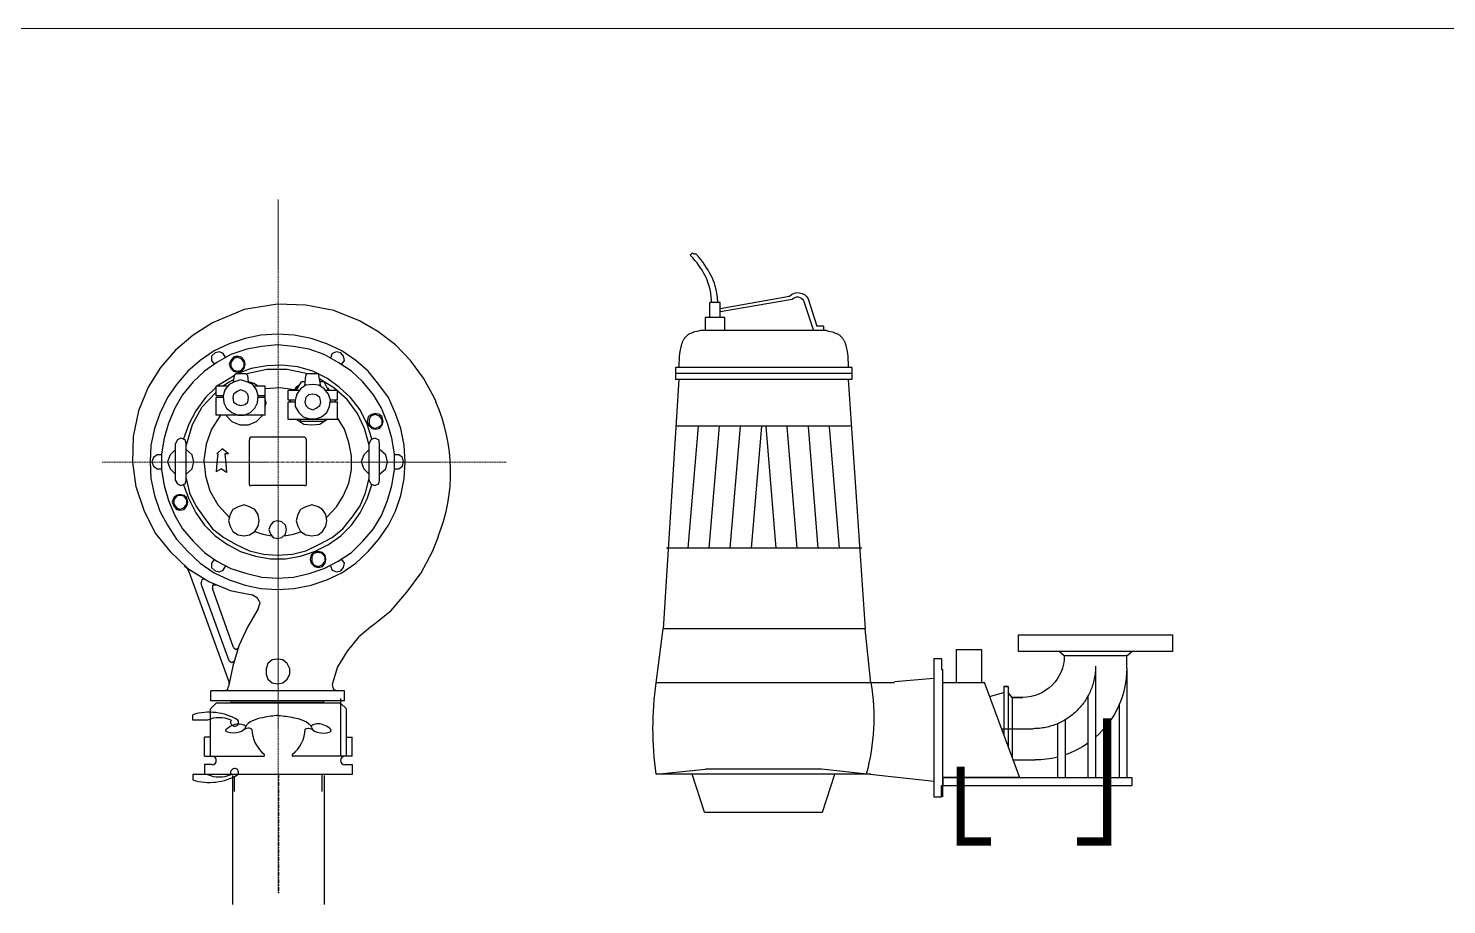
# Model space of a CAD drawing. Header units: millimetres. Extents: x -294625 to 2136527, y -251383 to 128331.
# Drawn here: x 1574952 to 1576656, y -235930 to -234878 of the extents above; entities that cross this region are included whole.
import ezdxf

# ---------------------------------------------------------------- set-up
doc = ezdxf.new("R2010")
doc.units = ezdxf.units.MM
doc.linetypes.add('ACAD_ISO04W100', pattern=[30, 24, -3, 0, -3])
doc.linetypes.add('CENTER', pattern=[3, 1.5, -0.5, 0.5, -0.5])
for name, color, linetype, lineweight in [('00-N-GHI CHU', 7, 'Continuous', 9), ('ICE-BP', 4, 'Continuous', 25), ('ICE-CENTER', 8, 'CENTER', 0)]:
    doc.layers.add(name, color=color, linetype=linetype, lineweight=lineweight)
doc.layers.add('H-N-FITTING-35', color=2, linetype='Continuous')
doc.layers.add('ICE-CEN', color=8, linetype='CENTER')

# ---------------------------------------------------------------- blocks, each defined once
blk = doc.blocks.new('BCTM')
at = {"color": 0}
for p, q in [((-4102.8, -24289.2, -726548.5), (-4090.4, -24289.2, -726548.5)), ((-4102.8, -24307.2, -726548.5), (-4102.8, -24289.2, -726548.5)), ((-4090.4, -24307.2, -726548.5), (-4090.4, -24289.2, -726548.5)), ((-4108.4, -24307.2, -726548.5), (-4084.7, -24307.2, -726548.5)), ((-4108.4, -24322.8, -726548.5), (-4108.4, -24307.2, -726548.5)), ((-4084.7, -24307.2, -726548.5), (-4084.7, -24322.8, -726548.5)), ((-4230.5, -24322.8, -726548.5), (-4079, -24322.8, -726548.5)), ((-4226.9, -24317.3, -726548.5), (-4218.9, -24317.3, -726548.5)), ((-4226.9, -24317.3, -726548.5), (-4226.9, -24322.8, -726548.5)), ((-4260.7, -24367, -726548.5), (-4048.9, -24367, -726548.5)), ((-4260.7, -24367, -726548.5), (-4260.7, -24381.3, -726548.5)), ((-4260.7, -24374.2, -726548.5), (-4048.9, -24374.2, -726548.5)), ((-4048.9, -24367, -726548.5), (-4048.9, -24381.3, -726548.5)), ((-4256.5, -24381.3, -726548.5), (-4277, -24680.7, -726548.5)), ((-4260.7, -24381.3, -726548.5), (-4048.9, -24381.3, -726548.5)), ((-4053, -24381.3, -726548.5), (-4034.4, -24680.7, -726548.5)), ((-4259.1, -24437.6, -726548.5), (-4050.7, -24437.6, -726548.5)), ((-4233.7, -24437.8, -726548.5), (-4245.6, -24584.1, -726548.5)), ((-4208.3, -24437.7, -726548.5), (-4220.2, -24584.1, -726548.5)), ((-4182.8, -24437.7, -726548.5), (-4194.8, -24584, -726548.5)), ((-4157.4, -24437.7, -726548.5), (-4169.4, -24584, -726548.5)), ((-4152.3, -24437.6, -726548.5), (-4140, -24584, -726548.5)), ((-4126.9, -24437.6, -726548.5), (-4114.5, -24584, -726548.5)), ((-4101.5, -24437.6, -726548.5), (-4089.1, -24584, -726548.5)), ((-4076.1, -24437.6, -726548.5), (-4063.7, -24584, -726548.5)), ((-4272.7, -24584, -726548.5), (-4038.3, -24584, -726548.5)), ((-4283.8, -24745.7, -726548.5), (-4277, -24680.7, -726548.5)), ((-4277, -24680.7, -726548.5), (-4034.4, -24680.7, -726548.5)), ((-4025.8, -24745.7, -726548.5), (-4034.4, -24680.7, -726548.5)), ((-4604.2, -24708.1, -726548.5), (-4503.1, -24708.1, -726548.5)), ((-4604.2, -24708.1, -726548.5), (-4503.1, -24708.1, -726548.5)), ((-4591.1, -24713.1, -726548.5), (-4597.3, -24708.1, -726548.5)), ((-4591.1, -24713.1, -726548.5), (-4516.1, -24713.1, -726548.5)), ((-4591.1, -24728.1, -726548.5), (-4591.1, -24713.1, -726548.5)), ((-4516.1, -24713.1, -726548.5), (-4509.9, -24708.1, -726548.5)), ((-4591.1, -24728.1, -726548.5), (-4591.1, -24859.2, -726548.5)), ((-4553.6, -24727.3, -726548.5), (-4553.6, -24859.2, -726548.5)), ((-4370.3, -24882.4, -726548.5), (-4370.3, -24729.7, -726548.5)), ((-4462.7, -24859.8, -726548.5), (-4420.1, -24745.3, -726548.5)), ((-4448.6, -24750.1, -726548.5), (-4448.6, -24780.5, -726548.5)), ((-4448.6, -24750.1, -726548.5), (-4448.6, -24821.9, -726548.5)), ((-4443.6, -24750.1, -726548.5), (-4448.6, -24750.1, -726548.5)), ((-4448.6, -24750.1, -726548.5), (-4443.6, -24750.1, -726548.5)), ((-4443.6, -24750.1, -726548.5), (-4443.6, -24780.5, -726548.5)), ((-4443.6, -24750.1, -726548.5), (-4443.6, -24808.4, -726548.5)), ((-4359.4, -24740.4, -726548.5), (-4312, -24744.5, -726548.5)), ((-4312.3, -24745.7, -726548.5), (-4025.8, -24745.7, -726548.5)), ((-4544.2, -24762, -726548.5), (-4544.2, -24859.2, -726548.5)), ((-4466.1, -24763.1, -726548.5), (-4453.6, -24763.1, -726548.5)), ((-4453.6, -24763.1, -726548.5), (-4466.1, -24763.1, -726548.5)), ((-4453.6, -24763.1, -726548.5), (-4448.6, -24757, -726548.5)), ((-4453.6, -24763.1, -726548.5), (-4453.6, -24835.3, -726548.5)), ((-4426.3, -24761.8, -726548.5), (-4443.6, -24757, -726548.5)), ((-4581.8, -24772.5, -726548.5), (-4581.8, -24859.2, -726548.5)), ((-4517.2, -24790, -726548.5), (-4517.2, -24859.2, -726548.5)), ((-4507.8, -24794.7, -726548.5), (-4507.8, -24859.2, -726548.5)), ((-4454.7, -24838.1, -726548.5), (-4481.1, -24838.1, -726548.5)), ((-4359.4, -24864.2, -726548.5), (-4224.3, -24849.2, -726548.5)), ((-4224.3, -24849.2, -726548.5), (-4085.3, -24849.2, -726548.5)), ((-4025.8, -24855.2, -726548.5), (-4085.3, -24849.2, -726548.5)), ((-4597.1, -24859.2, -726548.5), (-4597.1, -24868.9, -726548.5)), ((-4370.3, -24859.2, -726548.5), (-4597.1, -24859.2, -726548.5)), ((-4370.3, -24868.9, -726548.5), (-4597.1, -24868.9, -726548.5)), ((-4370.3, -24859.2, -726548.5), (-4370.3, -24868.9, -726548.5)), ((-4283.8, -24855.2, -726548.5), (-4025.8, -24855.2, -726548.5)), ((-4225.5, -24901, -726548.5), (-4240.5, -24855.2, -726548.5)), ((-4084, -24901, -726548.5), (-4069.1, -24855.2, -726548.5)), ((-4084, -24901, -726548.5), (-4225.5, -24901, -726548.5))]:
    blk.add_line(p, q, dxfattribs=at)
at = {"color": 0, "linetype": 'ACAD_ISO04W100', "ltscale": 5}
blk.add_line((-4440.7, -24800.6, -726548.5), (-4478.6, -24800.6, -726548.5), dxfattribs=at)
at = {"color": 0}
for points in [[(-4100, -24289.2), (-4099.4, -24283.2), (-4098.8, -24278), (-4097.9, -24273.4), (-4096.9, -24269.3), (-4095.8, -24265.7), (-4094.5, -24262.3), (-4093.1, -24259.2), (-4091.6, -24256.2), (-4090.1, -24253.3), (-4088.4, -24250.3), (-4086.5, -24247.3), (-4084.5, -24244.3), (-4082.2, -24241.1), (-4079.8, -24237.9), (-4077, -24234.5), (-4074, -24230.8)], [(-4092.6, -24289.2), (-4092.1, -24283.2), (-4091.4, -24278), (-4090.6, -24273.4), (-4089.6, -24269.3), (-4088.4, -24265.7), (-4087.2, -24262.3), (-4085.8, -24259.2), (-4084.3, -24256.2), (-4082.7, -24253.3), (-4081, -24250.3), (-4079.2, -24247.4), (-4077.1, -24244.5), (-4074.9, -24241.5), (-4072.4, -24238.5), (-4069.7, -24235.4), (-4066.7, -24232.3)]]:
    blk.add_lwpolyline(points, dxfattribs=at)
at = {"color": 0, "elevation": -726548.5}
for points in [[(-4074, -24230.8), (-4071.5, -24231.1), (-4069.2, -24229.6), (-4066.7, -24232.3)], [(-4462.7, -24859.8), (-4462.7, -24859.2), (-4370.3, -24859.2), (-4370.3, -24745.3), (-4420.1, -24745.3)]]:
    blk.add_lwpolyline(points, dxfattribs=at)
for points in [[(-4102.8, -24296.4), (-4186, -24281.5, 0.516643), (-4208.4, -24284.5), (-4218.9, -24317.3)], [(-4102.8, -24299.8), (-4189.1, -24285.1, 0.513965), (-4202.9, -24286.8), (-4215, -24322.8)]]:
    blk.add_lwpolyline(points, format="xyb", dxfattribs=at)
at = {"color": 0, "flags": 128}
for points in [[(-4230.5, -24322.8), (-4233, -24323.3), (-4235.2, -24323.8), (-4237.1, -24324.3), (-4238.8, -24324.8), (-4240.2, -24325.3), (-4241.5, -24325.8), (-4242.6, -24326.2), (-4243.5, -24326.7), (-4244.3, -24327.1), (-4245, -24327.6), (-4245.7, -24328), (-4246.3, -24328.4), (-4246.8, -24328.9), (-4247.3, -24329.3), (-4247.7, -24329.8), (-4248.2, -24330.3), (-4248.7, -24330.8), (-4249.1, -24331.4), (-4249.6, -24332), (-4250.1, -24332.6), (-4250.5, -24333.2), (-4250.9, -24333.9), (-4251.3, -24334.5), (-4251.7, -24335.2), (-4252.1, -24335.9), (-4252.4, -24336.7), (-4252.7, -24337.5), (-4253, -24338.3), (-4253.3, -24339.3), (-4253.6, -24340.3), (-4253.9, -24341.5), (-4254.2, -24342.8), (-4254.6, -24344.2), (-4254.9, -24345.9), (-4255.3, -24348), (-4255.7, -24350.5), (-4256, -24353.5), (-4256.2, -24357.3), (-4256.4, -24361.7), (-4256.4, -24367)], [(-4079, -24322.8), (-4076.5, -24323.3), (-4074.3, -24323.8), (-4072.4, -24324.3), (-4070.7, -24324.8), (-4069.3, -24325.3), (-4068.1, -24325.8), (-4067, -24326.2), (-4066, -24326.7), (-4065.2, -24327.1), (-4064.5, -24327.6), (-4063.9, -24328), (-4063.3, -24328.4), (-4062.7, -24328.9), (-4062.3, -24329.3), (-4061.8, -24329.8), (-4061.3, -24330.3), (-4060.9, -24330.8), (-4060.4, -24331.4), (-4059.9, -24332), (-4059.5, -24332.6), (-4059, -24333.2), (-4058.6, -24333.9), (-4058.2, -24334.5), (-4057.8, -24335.2), (-4057.5, -24335.9), (-4057.2, -24336.7), (-4056.9, -24337.5), (-4056.6, -24338.3), (-4056.3, -24339.3), (-4056, -24340.3), (-4055.7, -24341.5), (-4055.3, -24342.8), (-4055, -24344.2), (-4054.6, -24345.9), (-4054.2, -24348), (-4053.9, -24350.5), (-4053.6, -24353.5), (-4053.3, -24357.3), (-4053.2, -24361.7), (-4053.1, -24367)]]:
    blk.add_lwpolyline(points, dxfattribs=at)
at = {"color": 0, "elevation": -726548.5}
for points in [[(-4646.1, -24708.1), (-4461.1, -24708.1), (-4461.1, -24688.1), (-4646.1, -24688.1)], [(-4386, -24745.3), (-4417, -24745.3), (-4417, -24706), (-4386, -24706)]]:
    blk.add_lwpolyline(points, close=True, dxfattribs=at)
at = {"color": 0, "elevation": -726548.5, "flags": 128}
for points in [[(-4359.4, -24716.3), (-4359.4, -24882.4), (-4368.6, -24882.4), (-4368.6, -24869), (-4370.3, -24869)], [(-4359.4, -24716.3), (-4368.6, -24716.3), (-4368.6, -24729.7), (-4370.3, -24729.7)]]:
    blk.add_lwpolyline(points, dxfattribs=at)
at = {"color": 0, "const_width": 10, "elevation": -726548.5}
for points in [[(-4567.7, -24788), (-4567.7, -24941)], [(-4391.6, -24846.2), (-4391.6, -24941)], [(-4531.4, -24936), (-4567.7, -24936)], [(-4391.6, -24936), (-4427.9, -24936)]]:
    blk.add_lwpolyline(points, dxfattribs=at)
at = {"color": 0}
for centre, radius, start, end in [((-4466.1, -24713.1, -726548.5), 50, 180, 270), ((-4481.1, -24728.1, -726548.5), 110, 180, 228.7822), ((-4035.4, -24787.9, -726548.5), 251.9, 170.3614, 195.4827), ((-4419.5, -24800.4, -726548.5), 397.5, 352.0883, 7.9117), ((-4481.1, -24728.1, -726548.5), 110, 234.9825, 250.8509), ((-4481.1, -24728.1, -726548.5), 110, 255.9403, 270)]:
    blk.add_arc(centre, radius, start, end, dxfattribs=at)
at = {"color": 0, "linetype": 'ACAD_ISO04W100', "ltscale": 5}
blk.add_arc((-4478.6, -24725.6, -726548.5), 75, 180, 270, dxfattribs=at)

msp = doc.modelspace()

# ---------------------------------------------------------------- linework, layer by layer
at = {"layer": '00-N-GHI CHU'}
msp.add_line((1573248.5, -234877.7), (1593423.2, -234877.7), dxfattribs=at)
msp.add_line((1573248.5, -234877.7), (1593423.2, -234877.7), dxfattribs=at)
at = {"layer": 'H-N-FITTING-35', "ltscale": 1000}
for p, q in [((1575251.4, -235208.9), (1575211.3, -235215.2)), ((1575285.2, -235209.9), (1575251.4, -235208.9)), ((1575319.1, -235216.3), (1575285.2, -235209.9)), ((1575211.3, -235215.2), (1575173.2, -235231.1)), ((1575349.7, -235228.9), (1575319.1, -235216.3)), ((1575173.2, -235231.1), (1575150, -235245.9)), ((1575371.9, -235241.6), (1575349.7, -235228.9)), ((1575393, -235257.5), (1575371.9, -235241.6)), ((1575150, -235245.9), (1575128.8, -235263.8)), ((1575193.3, -235256.4), (1575175.3, -235264.9)), ((1575193.3, -235256.4), (1575175.3, -235264.9)), ((1575193.3, -235256.4), (1575175.3, -235264.9)), ((1575212.3, -235250.1), (1575193.3, -235256.4)), ((1575212.3, -235250.1), (1575193.3, -235256.4)), ((1575212.3, -235250.1), (1575193.3, -235256.4)), ((1575231.3, -235245.9), (1575212.3, -235250.1)), ((1575231.3, -235245.9), (1575212.3, -235250.1)), ((1575231.3, -235245.9), (1575212.3, -235250.1)), ((1575232.4, -235259.6), (1575214.4, -235262.8)), ((1575251.4, -235244.8), (1575231.3, -235245.9)), ((1575251.4, -235244.8), (1575231.3, -235245.9)), ((1575251.4, -235244.8), (1575231.3, -235245.9)), ((1575251.4, -235257.5), (1575232.4, -235259.6)), ((1575271.5, -235245.9), (1575251.4, -235244.8)), ((1575271.5, -235245.9), (1575251.4, -235244.8)), ((1575271.5, -235245.9), (1575251.4, -235244.8)), ((1575270.4, -235259.6), (1575251.4, -235257.5)), ((1575289.5, -235262.8), (1575270.4, -235259.6)), ((1575291.6, -235250.1), (1575271.5, -235245.9)), ((1575291.6, -235250.1), (1575271.5, -235245.9)), ((1575291.6, -235250.1), (1575271.5, -235245.9)), ((1575310.6, -235256.4), (1575291.6, -235250.1)), ((1575310.6, -235256.4), (1575291.6, -235250.1)), ((1575310.6, -235256.4), (1575291.6, -235250.1)), ((1575328.6, -235264.9), (1575310.6, -235256.4)), ((1575328.6, -235264.9), (1575310.6, -235256.4)), ((1575328.6, -235264.9), (1575310.6, -235256.4)), ((1575411, -235276.5), (1575393, -235257.5)), ((1575128.8, -235263.8), (1575110.9, -235284.9)), ((1575158.4, -235276.5), (1575143.6, -235289.2)), ((1575158.4, -235276.5), (1575143.6, -235289.2)), ((1575158.4, -235276.5), (1575143.6, -235289.2)), ((1575175.3, -235264.9), (1575158.4, -235276.5)), ((1575175.3, -235264.9), (1575158.4, -235276.5)), ((1575175.3, -235264.9), (1575158.4, -235276.5)), ((1575178.5, -235278.6), (1575163.7, -235289.2)), ((1575176.4, -235267), (1575172.2, -235271.2)), ((1575172.2, -235271.2), (1575172.2, -235276.5)), ((1575172.2, -235276.5), (1575175.3, -235280.7)), ((1575181.7, -235265.9), (1575176.4, -235267)), ((1575195.4, -235269.1), (1575178.5, -235278.6)), ((1575185.9, -235268), (1575181.7, -235265.9)), ((1575189.1, -235273.3), (1575185.9, -235268)), ((1575195.4, -235276.5), (1575193.3, -235280.7)), ((1575214.4, -235262.8), (1575195.4, -235269.1)), ((1575198.6, -235272.3), (1575195.4, -235276.5)), ((1575198.6, -235274.4), (1575195.4, -235278.6)), ((1575195.4, -235278.6), (1575195.4, -235283.9)), ((1575202.8, -235271.2), (1575198.6, -235272.3)), ((1575202.8, -235272.3), (1575198.6, -235274.4)), ((1575208.1, -235272.3), (1575202.8, -235271.2)), ((1575208.1, -235274.4), (1575202.8, -235272.3)), ((1575211.3, -235276.5), (1575208.1, -235272.3)), ((1575211.3, -235278.6), (1575208.1, -235274.4)), ((1575212.3, -235280.7), (1575211.3, -235276.5)), ((1575211.3, -235283.9), (1575211.3, -235278.6)), ((1575307.4, -235269.1), (1575289.5, -235262.8)), ((1575324.3, -235278.6), (1575307.4, -235269.1)), ((1575316.9, -235268), (1575314.8, -235273.3)), ((1575322.2, -235265.9), (1575316.9, -235268)), ((1575327.5, -235267), (1575322.2, -235265.9)), ((1575340.2, -235289.2), (1575324.3, -235278.6)), ((1575330.7, -235271.2), (1575327.5, -235267)), ((1575345.5, -235276.5), (1575328.6, -235264.9)), ((1575345.5, -235276.5), (1575328.6, -235264.9)), ((1575345.5, -235276.5), (1575328.6, -235264.9)), ((1575328.6, -235280.7), (1575331.7, -235276.5)), ((1575331.7, -235276.5), (1575330.7, -235271.2)), ((1575360.3, -235289.2), (1575345.5, -235276.5)), ((1575360.3, -235289.2), (1575345.5, -235276.5)), ((1575360.3, -235289.2), (1575345.5, -235276.5)), ((1575426.8, -235297.6), (1575411, -235276.5)), ((1575110.9, -235284.9), (1575096.1, -235308.2)), ((1575143.6, -235289.2), (1575129.9, -235305)), ((1575143.6, -235289.2), (1575129.9, -235305)), ((1575143.6, -235289.2), (1575129.9, -235305)), ((1575163.7, -235289.2), (1575150, -235301.9)), ((1575199.6, -235294.5), (1575189.1, -235300.8)), ((1575193.3, -235280.7), (1575195.4, -235286)), ((1575195.4, -235283.9), (1575198.6, -235288.1)), ((1575195.4, -235286), (1575198.6, -235289.2)), ((1575198.6, -235288.1), (1575202.8, -235289.2)), ((1575198.6, -235289.2), (1575202.8, -235290.2)), ((1575198.6, -235301.9), (1575199.6, -235294.5)), ((1575201.8, -235292.3), (1575199.6, -235293.4)), ((1575199.6, -235293.4), (1575199.6, -235294.5)), ((1575213.4, -235292.3), (1575201.8, -235292.3)), ((1575219.7, -235286), (1575202.8, -235292.3)), ((1575202.8, -235289.2), (1575208.1, -235288.1)), ((1575202.8, -235290.2), (1575208.1, -235289.2)), ((1575208.1, -235288.1), (1575211.3, -235283.9)), ((1575208.1, -235289.2), (1575211.3, -235286)), ((1575211.3, -235286), (1575212.3, -235280.7)), ((1575214.4, -235293.4), (1575213.4, -235292.3)), ((1575238.7, -235287.1), (1575214.4, -235292.3)), ((1575215.5, -235294.5), (1575214.4, -235293.4)), ((1575216.6, -235301.9), (1575215.5, -235294.5)), ((1575238.7, -235282.8), (1575219.7, -235286)), ((1575256.7, -235281.8), (1575238.7, -235282.8)), ((1575263, -235287.1), (1575238.7, -235287.1)), ((1575275.7, -235283.9), (1575256.7, -235281.8)), ((1575287.4, -235292.3), (1575263, -235287.1)), ((1575293.7, -235289.2), (1575275.7, -235283.9)), ((1575284.2, -235307.1), (1575285.2, -235294.5)), ((1575286.3, -235292.3), (1575285.2, -235294.5)), ((1575288.4, -235292.3), (1575286.3, -235292.3)), ((1575297.9, -235292.3), (1575288.4, -235292.3)), ((1575297.9, -235292.3), (1575288.4, -235292.3)), ((1575310.6, -235297.6), (1575293.7, -235289.2)), ((1575301.1, -235292.3), (1575297.9, -235292.3)), ((1575301.1, -235294.5), (1575301.1, -235292.3)), ((1575303.2, -235307.1), (1575301.1, -235294.5)), ((1575353.9, -235301.9), (1575340.2, -235289.2)), ((1575372.9, -235305), (1575360.3, -235289.2)), ((1575372.9, -235305), (1575360.3, -235289.2)), ((1575372.9, -235305), (1575360.3, -235289.2)), ((1575096.1, -235308.2), (1575084.5, -235336.7)), ((1575129.9, -235305), (1575119.3, -235320.9)), ((1575129.9, -235305), (1575119.3, -235320.9)), ((1575129.9, -235305), (1575119.3, -235320.9)), ((1575150, -235301.9), (1575137.3, -235317.7)), ((1575177.5, -235308.2), (1575164.8, -235320.9)), ((1575191.2, -235307.1), (1575177.5, -235307.1)), ((1575177.5, -235318.8), (1575177.5, -235307.1)), ((1575189.1, -235300.8), (1575178.5, -235307.1)), ((1575192.3, -235302.9), (1575185.9, -235307.1)), ((1575188, -235311.4), (1575185.9, -235318.8)), ((1575193.3, -235305), (1575188, -235311.4)), ((1575198.6, -235299.7), (1575192.3, -235302.9)), ((1575199.6, -235301.9), (1575193.3, -235305)), ((1575207, -235299.7), (1575199.6, -235301.9)), ((1575207, -235311.4), (1575202.8, -235313.5)), ((1575214.4, -235301.9), (1575207, -235299.7)), ((1575212.3, -235313.5), (1575207, -235311.4)), ((1575221.8, -235305), (1575214.4, -235301.9)), ((1575222.9, -235304), (1575216.6, -235301.9)), ((1575226.1, -235311.4), (1575221.8, -235305)), ((1575228.2, -235307.1), (1575222.9, -235304)), ((1575236.6, -235307.1), (1575224, -235307.1)), ((1575228.2, -235318.8), (1575226.1, -235311.4)), ((1575236.6, -235318.8), (1575236.6, -235307.1)), ((1575254.6, -235309.3), (1575236.6, -235310.3)), ((1575271.5, -235311.4), (1575254.6, -235309.3)), ((1575277.8, -235312.4), (1575264.1, -235312.4)), ((1575264.1, -235324), (1575264.1, -235312.4)), ((1575273.6, -235308.2), (1575271.5, -235312.4)), ((1575273.6, -235312.4), (1575280, -235301.9)), ((1575277.8, -235306.1), (1575273.6, -235308.2)), ((1575278.9, -235310.3), (1575274.7, -235316.7)), ((1575285.2, -235306.1), (1575278.9, -235310.3)), ((1575284.2, -235301.9), (1575280, -235301.9)), ((1575293.7, -235305), (1575285.2, -235306.1)), ((1575301.1, -235306.1), (1575293.7, -235305)), ((1575307.4, -235310.3), (1575301.1, -235306.1)), ((1575319.1, -235309.3), (1575302.1, -235298.7)), ((1575307.4, -235301.9), (1575302.1, -235301.9)), ((1575312.7, -235312.4), (1575307.4, -235301.9)), ((1575312.7, -235316.7), (1575307.4, -235310.3)), ((1575323.3, -235312.4), (1575309.5, -235312.4)), ((1575325.4, -235308.2), (1575310.6, -235297.6)), ((1575312.7, -235310.3), (1575311.7, -235309.3)), ((1575313.8, -235312.4), (1575312.7, -235310.3)), ((1575334.9, -235323), (1575319.1, -235309.3)), ((1575323.3, -235324), (1575323.3, -235312.4)), ((1575339.1, -235320.9), (1575325.4, -235308.2)), ((1575366.6, -235317.7), (1575353.9, -235301.9)), ((1575384.6, -235320.9), (1575372.9, -235305)), ((1575384.6, -235320.9), (1575372.9, -235305)), ((1575384.6, -235320.9), (1575372.9, -235305)), ((1575439.5, -235320.9), (1575426.8, -235297.6)), ((1575119.3, -235320.9), (1575109.8, -235339.9)), ((1575119.3, -235320.9), (1575109.8, -235339.9)), ((1575119.3, -235320.9), (1575109.8, -235339.9)), ((1575137.3, -235317.7), (1575127.8, -235333.6)), ((1575164.8, -235320.9), (1575153.2, -235336.7)), ((1575177.5, -235314.5), (1575160.5, -235332.5)), ((1575185.9, -235318.8), (1575177.5, -235318.8)), ((1575177.5, -235342), (1575177.5, -235320.9)), ((1575185.9, -235320.9), (1575177.5, -235320.9)), ((1575185.9, -235318.8), (1575187, -235327.2)), ((1575185.9, -235318.8), (1575185.9, -235319.8)), ((1575185.9, -235319.8), (1575185.9, -235320.9)), ((1575187, -235327.2), (1575190.1, -235333.6)), ((1575198.6, -235316.7), (1575197.5, -235320.9)), ((1575197.5, -235320.9), (1575198.6, -235326.2)), ((1575202.8, -235313.5), (1575198.6, -235316.7)), ((1575198.6, -235326.2), (1575202.8, -235329.3)), ((1575202.8, -235329.3), (1575207, -235330.4)), ((1575207, -235330.4), (1575212.3, -235329.3)), ((1575215.5, -235316.7), (1575212.3, -235313.5)), ((1575212.3, -235329.3), (1575215.5, -235326.2)), ((1575216.6, -235320.9), (1575215.5, -235316.7)), ((1575215.5, -235326.2), (1575216.6, -235320.9)), ((1575224, -235333.6), (1575227.1, -235327.2)), ((1575227.1, -235327.2), (1575228.2, -235318.8)), ((1575236.6, -235318.8), (1575228.2, -235318.8)), ((1575236.6, -235320.9), (1575228.2, -235320.9)), ((1575236.6, -235319.8), (1575235.6, -235318.8)), ((1575236.6, -235320.9), (1575236.6, -235319.8)), ((1575236.6, -235342), (1575236.6, -235320.9)), ((1575237.7, -235327.2), (1575236.6, -235321.9)), ((1575236.6, -235332.5), (1575237.7, -235327.2)), ((1575272.6, -235324), (1575264.1, -235324)), ((1575264.1, -235347.3), (1575264.1, -235326.2)), ((1575272.6, -235326.2), (1575264.1, -235326.2)), ((1575266.2, -235326.2), (1575267.3, -235324)), ((1575266.2, -235324), (1575266.2, -235325.1)), ((1575266.2, -235325.1), (1575266.2, -235326.2)), ((1575274.7, -235316.7), (1575272.6, -235324)), ((1575272.6, -235324), (1575272.6, -235331.4)), ((1575285.2, -235320.9), (1575284.2, -235326.2)), ((1575284.2, -235326.2), (1575285.2, -235330.4)), ((1575288.4, -235317.7), (1575285.2, -235320.9)), ((1575293.7, -235316.7), (1575288.4, -235317.7)), ((1575297.9, -235317.7), (1575293.7, -235316.7)), ((1575302.1, -235320.9), (1575297.9, -235317.7)), ((1575303.2, -235326.2), (1575302.1, -235320.9)), ((1575302.1, -235330.4), (1575303.2, -235326.2)), ((1575314.8, -235324), (1575312.7, -235316.7)), ((1575313.8, -235331.4), (1575314.8, -235324)), ((1575323.3, -235324), (1575314.8, -235324)), ((1575323.3, -235326.2), (1575314.8, -235326.2)), ((1575321.2, -235326.2), (1575320.1, -235324)), ((1575323.3, -235347.3), (1575323.3, -235326.2)), ((1575347.6, -235339.9), (1575334.9, -235323)), ((1575350.8, -235335.7), (1575339.1, -235320.9)), ((1575376.1, -235333.6), (1575366.6, -235317.7)), ((1575393, -235339.9), (1575384.6, -235320.9)), ((1575393, -235339.9), (1575384.6, -235320.9)), ((1575393, -235339.9), (1575384.6, -235320.9)), ((1575441.7, -235326), (1575439.5, -235320.9)), ((1575084.5, -235336.7), (1575078.1, -235367.4)), ((1575109.8, -235339.9), (1575103.5, -235357.9)), ((1575109.8, -235339.9), (1575103.5, -235357.9)), ((1575109.8, -235339.9), (1575103.5, -235357.9)), ((1575127.8, -235333.6), (1575120.4, -235351.5)), ((1575153.2, -235336.7), (1575144.7, -235352.6)), ((1575160.5, -235332.5), (1575148.9, -235353.6)), ((1575182.7, -235342), (1575172.2, -235358.9)), ((1575236.6, -235342), (1575177.5, -235342)), ((1575189.1, -235342), (1575196.5, -235349.4)), ((1575190.1, -235333.6), (1575196.5, -235338.8)), ((1575196.5, -235338.8), (1575203.9, -235342)), ((1575203.9, -235342), (1575211.3, -235342)), ((1575211.3, -235342), (1575218.7, -235338.8)), ((1575218.7, -235338.8), (1575224, -235333.6)), ((1575226.1, -235349.4), (1575233.5, -235342)), ((1575272.6, -235331.4), (1575276.8, -235338.8)), ((1575276.8, -235338.8), (1575282.1, -235344.1)), ((1575282.1, -235344.1), (1575289.5, -235346.2)), ((1575285.2, -235330.4), (1575288.4, -235333.6)), ((1575288.4, -235333.6), (1575293.7, -235335.7)), ((1575289.5, -235346.2), (1575296.9, -235346.2)), ((1575293.7, -235335.7), (1575297.9, -235333.6)), ((1575296.9, -235346.2), (1575304.3, -235344.1)), ((1575297.9, -235333.6), (1575302.1, -235330.4)), ((1575304.3, -235344.1), (1575310.6, -235338.8)), ((1575310.6, -235338.8), (1575313.8, -235331.4)), ((1575331.7, -235358.9), (1575323.3, -235345.2)), ((1575356, -235357.9), (1575347.6, -235339.9)), ((1575359.2, -235352.6), (1575350.8, -235335.7)), ((1575360.3, -235344.1), (1575359.2, -235349.4)), ((1575364.5, -235341), (1575360.3, -235344.1)), ((1575363.4, -235343.1), (1575361.3, -235347.3)), ((1575368.7, -235341), (1575363.4, -235343.1)), ((1575368.7, -235339.9), (1575364.5, -235341)), ((1575374, -235341), (1575368.7, -235339.9)), ((1575374, -235343.1), (1575368.7, -235341)), ((1575377.2, -235344.1), (1575374, -235341)), ((1575377.2, -235347.3), (1575374, -235343.1)), ((1575383.5, -235351.5), (1575376.1, -235333.6)), ((1575378.2, -235349.4), (1575377.2, -235344.1)), ((1575399.4, -235357.9), (1575393, -235339.9)), ((1575399.4, -235357.9), (1575393, -235339.9)), ((1575399.4, -235357.9), (1575393, -235339.9)), ((1575103.5, -235357.9), (1575099.3, -235377.9)), ((1575103.5, -235357.9), (1575099.3, -235377.9)), ((1575103.5, -235357.9), (1575099.3, -235377.9)), ((1575120.4, -235351.5), (1575115.1, -235369.5)), ((1575144.7, -235352.6), (1575138.4, -235370.5)), ((1575148.9, -235353.6), (1575141.5, -235377.9)), ((1575172.2, -235358.9), (1575165.8, -235376.9)), ((1575196.5, -235349.4), (1575206, -235353.6)), ((1575206, -235353.6), (1575216.6, -235353.6)), ((1575216.6, -235353.6), (1575226.1, -235349.4)), ((1575323.3, -235347.3), (1575264.1, -235347.3)), ((1575274.7, -235347.3), (1575283.1, -235352.6)), ((1575280, -235349.4), (1575277.8, -235347.3)), ((1575307.4, -235349.4), (1575280, -235349.4)), ((1575283.1, -235352.6), (1575292.6, -235353.6)), ((1575292.6, -235353.6), (1575302.1, -235352.6)), ((1575302.1, -235352.6), (1575310.6, -235347.3)), ((1575307.4, -235349.4), (1575308.5, -235347.3)), ((1575337, -235374.8), (1575331.7, -235358.9)), ((1575361.3, -235377.9), (1575356, -235357.9)), ((1575359.2, -235349.4), (1575360.3, -235353.6)), ((1575364.5, -235370.5), (1575359.2, -235352.6)), ((1575360.3, -235353.6), (1575364.5, -235357.9)), ((1575361.3, -235347.3), (1575361.3, -235352.6)), ((1575361.3, -235352.6), (1575363.4, -235355.7)), ((1575363.4, -235355.7), (1575368.7, -235357.9)), ((1575364.5, -235357.9), (1575368.7, -235358.9)), ((1575368.7, -235357.9), (1575374, -235355.7)), ((1575368.7, -235358.9), (1575374, -235357.9)), ((1575374, -235355.7), (1575377.2, -235352.6)), ((1575374, -235357.9), (1575377.2, -235353.6)), ((1575377.2, -235352.6), (1575377.2, -235347.3)), ((1575377.2, -235353.6), (1575378.2, -235349.4)), ((1575388.8, -235369.5), (1575383.5, -235351.5)), ((1575403.6, -235377.9), (1575399.4, -235357.9)), ((1575403.6, -235377.9), (1575399.4, -235357.9)), ((1575403.6, -235377.9), (1575399.4, -235357.9)), ((1575078.1, -235367.8), (1575077.1, -235398.4)), ((1575099.3, -235377.9), (1575098.2, -235398)), ((1575099.3, -235377.9), (1575098.2, -235398)), ((1575099.3, -235377.9), (1575098.2, -235398)), ((1575115.1, -235369.5), (1575111.9, -235388.5)), ((1575131, -235371.6), (1575128.8, -235375.8)), ((1575128.8, -235420.2), (1575128.8, -235375.8)), ((1575135.2, -235369.5), (1575131, -235371.6)), ((1575140.5, -235371.6), (1575135.2, -235369.5)), ((1575141.5, -235375.8), (1575140.5, -235371.6)), ((1575141.5, -235420.2), (1575141.5, -235375.8)), ((1575141.5, -235377.9), (1575141.5, -235377.9)), ((1575141.5, -235377.9), (1575141.5, -235377.9)), ((1575165.8, -235376.9), (1575162.7, -235395.9)), ((1575219.7, -235368.4), (1575217.6, -235369.5)), ((1575217.6, -235369.5), (1575217.6, -235371.6)), ((1575217.6, -235425.5), (1575217.6, -235371.6)), ((1575284.2, -235368.4), (1575219.7, -235368.4)), ((1575285.2, -235369.5), (1575284.2, -235368.4)), ((1575286.3, -235371.6), (1575285.2, -235369.5)), ((1575286.3, -235425.5), (1575286.3, -235371.6)), ((1575340.2, -235390.6), (1575337, -235374.8)), ((1575363.4, -235371.6), (1575361.3, -235375.8)), ((1575361.3, -235420.2), (1575361.3, -235375.8)), ((1575361.3, -235377.9), (1575361.3, -235377.9)), ((1575361.3, -235377.9), (1575361.3, -235377.9)), ((1575367.7, -235369.5), (1575363.4, -235371.6)), ((1575372.9, -235371.6), (1575367.7, -235369.5)), ((1575374, -235375.8), (1575372.9, -235371.6)), ((1575374, -235420.2), (1575374, -235375.8)), ((1575392, -235388.5), (1575388.8, -235369.5)), ((1575404.6, -235398), (1575403.6, -235377.9)), ((1575404.6, -235398), (1575403.6, -235377.9)), ((1575404.6, -235398), (1575403.6, -235377.9)), ((1575102.4, -235392.7), (1575100.3, -235398)), ((1575106.7, -235389.6), (1575102.4, -235392.7)), ((1575111.9, -235389.6), (1575106.7, -235389.6)), ((1575111.9, -235388.5), (1575111.9, -235407.5)), ((1575122.5, -235389.6), (1575119.3, -235398)), ((1575128.8, -235383.2), (1575122.5, -235389.6)), ((1575148.9, -235389.6), (1575141.5, -235383.2)), ((1575151, -235398), (1575148.9, -235389.6)), ((1575162.7, -235395.9), (1575164.8, -235414.9)), ((1575178.5, -235388.5), (1575184.9, -235382.2)), ((1575179.6, -235388.5), (1575178.5, -235399.1)), ((1575179.6, -235388.5), (1575178.5, -235388.5)), ((1575192.3, -235388.5), (1575184.9, -235382.2)), ((1575188, -235388.5), (1575189.1, -235400.1)), ((1575192.3, -235388.5), (1575188, -235388.5)), ((1575340.2, -235407.5), (1575340.2, -235390.6)), ((1575355, -235389.6), (1575351.8, -235398)), ((1575361.3, -235383.2), (1575355, -235389.6)), ((1575381.4, -235389.6), (1575374, -235383.2)), ((1575383.5, -235398), (1575381.4, -235389.6)), ((1575392, -235407.5), (1575392, -235388.5)), ((1575397.2, -235389.6), (1575392, -235389.6)), ((1575401.5, -235392.7), (1575397.2, -235389.6)), ((1575402.5, -235398), (1575401.5, -235392.7)), ((1575077.1, -235398.4), (1575081.3, -235428)), ((1575098.2, -235398), (1575099.3, -235418.1)), ((1575098.2, -235398), (1575099.3, -235418.1)), ((1575098.2, -235398), (1575099.3, -235418.1)), ((1575100.3, -235398), (1575102.4, -235403.3)), ((1575102.4, -235403.3), (1575106.7, -235406.5)), ((1575106.7, -235406.5), (1575111.9, -235406.5)), ((1575111.9, -235407.5), (1575115.1, -235426.5)), ((1575119.3, -235398), (1575122.5, -235406.5)), ((1575122.5, -235406.5), (1575128.8, -235412.8)), ((1575141.5, -235412.8), (1575148.9, -235406.5)), ((1575148.9, -235406.5), (1575151, -235398)), ((1575164.8, -235414.9), (1575170.1, -235432.9)), ((1575178.5, -235399.1), (1575177.5, -235409.6)), ((1575177.5, -235409.6), (1575183.8, -235406.5)), ((1575190.1, -235410.7), (1575183.8, -235406.5)), ((1575189.1, -235400.1), (1575190.1, -235410.7)), ((1575337, -235423.4), (1575340.2, -235407.5)), ((1575351.8, -235398), (1575355, -235406.5)), ((1575355, -235406.5), (1575361.3, -235412.8)), ((1575374, -235412.8), (1575381.4, -235406.5)), ((1575381.4, -235406.5), (1575383.5, -235398)), ((1575388.8, -235426.5), (1575392, -235407.5)), ((1575392, -235406.5), (1575397.2, -235406.5)), ((1575397.2, -235406.5), (1575401.5, -235403.3)), ((1575401.5, -235403.3), (1575402.5, -235398)), ((1575403.6, -235418.1), (1575404.6, -235398)), ((1575403.6, -235418.1), (1575404.6, -235398)), ((1575403.6, -235418.1), (1575404.6, -235398)), ((1575081.3, -235427.6), (1575090.8, -235456.1)), ((1575099.3, -235418.1), (1575103.5, -235438.2)), ((1575099.3, -235418.1), (1575103.5, -235438.2)), ((1575099.3, -235418.1), (1575103.5, -235438.2)), ((1575115.1, -235426.5), (1575120.4, -235444.5)), ((1575128.8, -235420.2), (1575131, -235424.4)), ((1575131, -235424.4), (1575135.2, -235426.5)), ((1575135.2, -235426.5), (1575140.5, -235424.4)), ((1575138.4, -235425.5), (1575144.7, -235442.4)), ((1575140.5, -235424.4), (1575141.5, -235420.2)), ((1575141.5, -235418.1), (1575141.5, -235418.1)), ((1575141.5, -235418.1), (1575141.5, -235418.1)), ((1575141.5, -235418.1), (1575145.8, -235435)), ((1575217.6, -235425.5), (1575217.6, -235426.5)), ((1575217.6, -235426.5), (1575219.7, -235426.5)), ((1575284.2, -235426.5), (1575219.7, -235426.5)), ((1575284.2, -235426.5), (1575285.2, -235426.5)), ((1575285.2, -235426.5), (1575286.3, -235425.5)), ((1575330.7, -235438.2), (1575337, -235423.4)), ((1575357.1, -235435), (1575361.3, -235418.1)), ((1575359.2, -235442.4), (1575364.5, -235425.5)), ((1575361.3, -235418.1), (1575361.3, -235418.1)), ((1575361.3, -235418.1), (1575361.3, -235418.1)), ((1575361.3, -235420.2), (1575363.4, -235424.4)), ((1575363.4, -235424.4), (1575367.7, -235426.5)), ((1575367.7, -235426.5), (1575372.9, -235424.4)), ((1575372.9, -235424.4), (1575374, -235420.2)), ((1575383.5, -235444.5), (1575388.8, -235426.5)), ((1575399.4, -235438.2), (1575403.6, -235418.1)), ((1575399.4, -235438.2), (1575403.6, -235418.1)), ((1575399.4, -235438.2), (1575403.6, -235418.1)), ((1575103.5, -235438.2), (1575109.8, -235457.2)), ((1575103.5, -235438.2), (1575109.8, -235457.2)), ((1575103.5, -235438.2), (1575109.8, -235457.2)), ((1575120.4, -235444.5), (1575127.8, -235462.5)), ((1575126.7, -235441.3), (1575124.6, -235446.6)), ((1575124.6, -235446.6), (1575126.7, -235450.9)), ((1575129.9, -235438.2), (1575126.7, -235441.3)), ((1575129.9, -235439.2), (1575126.7, -235443.5)), ((1575126.7, -235443.5), (1575126.7, -235448.7)), ((1575126.7, -235448.7), (1575129.9, -235453)), ((1575134.1, -235437.1), (1575129.9, -235438.2)), ((1575134.1, -235438.2), (1575129.9, -235439.2)), ((1575139.4, -235438.2), (1575134.1, -235437.1)), ((1575139.4, -235439.2), (1575134.1, -235438.2)), ((1575142.6, -235441.3), (1575139.4, -235438.2)), ((1575142.6, -235443.5), (1575139.4, -235439.2)), ((1575139.4, -235453), (1575142.6, -235448.7)), ((1575143.6, -235446.6), (1575142.6, -235441.3)), ((1575142.6, -235448.7), (1575142.6, -235443.5)), ((1575142.6, -235450.9), (1575143.6, -235446.6)), ((1575144.7, -235442.4), (1575153.2, -235459.3)), ((1575145.8, -235435), (1575153.2, -235450.9)), ((1575170.1, -235432.9), (1575179.6, -235449.8)), ((1575322.2, -235451.9), (1575330.7, -235438.2)), ((1575350.8, -235450.9), (1575357.1, -235435)), ((1575350.8, -235459.3), (1575359.2, -235442.4)), ((1575376.1, -235462.5), (1575383.5, -235444.5)), ((1575393, -235457.2), (1575399.4, -235438.2)), ((1575393, -235457.2), (1575399.4, -235438.2)), ((1575393, -235457.2), (1575399.4, -235438.2)), ((1575090.8, -235456.1), (1575104.5, -235483.6)), ((1575109.8, -235457.2), (1575119.3, -235474.1)), ((1575109.8, -235457.2), (1575119.3, -235474.1)), ((1575109.8, -235457.2), (1575119.3, -235474.1)), ((1575126.7, -235450.9), (1575129.9, -235455.1)), ((1575127.8, -235462.5), (1575137.3, -235478.3)), ((1575129.9, -235453), (1575134.1, -235455.1)), ((1575129.9, -235455.1), (1575134.1, -235456.1)), ((1575134.1, -235455.1), (1575139.4, -235453)), ((1575134.1, -235456.1), (1575139.4, -235455.1)), ((1575139.4, -235455.1), (1575142.6, -235450.9)), ((1575153.2, -235450.9), (1575162.7, -235464.6)), ((1575153.2, -235459.3), (1575163.7, -235474.1)), ((1575162.7, -235464.6), (1575173.2, -235478.3)), ((1575179.6, -235449.8), (1575193.3, -235464.6)), ((1575194.4, -235461.4), (1575192.3, -235468.8)), ((1575197.5, -235455.1), (1575194.4, -235461.4)), ((1575203.9, -235451.9), (1575197.5, -235455.1)), ((1575211.3, -235449.8), (1575203.9, -235451.9)), ((1575217.6, -235451.9), (1575211.3, -235449.8)), ((1575224, -235455.1), (1575217.6, -235451.9)), ((1575228.2, -235461.4), (1575224, -235455.1)), ((1575229.2, -235468.8), (1575228.2, -235461.4)), ((1575275.7, -235461.4), (1575273.6, -235468.8)), ((1575278.9, -235455.1), (1575275.7, -235461.4)), ((1575285.2, -235451.9), (1575278.9, -235455.1)), ((1575292.6, -235449.8), (1575285.2, -235451.9)), ((1575300, -235451.9), (1575292.6, -235449.8)), ((1575305.3, -235455.1), (1575300, -235451.9)), ((1575309.5, -235461.4), (1575305.3, -235455.1)), ((1575310.6, -235468.8), (1575309.5, -235461.4)), ((1575310.6, -235464.6), (1575322.2, -235451.9)), ((1575329.6, -235478.3), (1575341.2, -235464.6)), ((1575340.2, -235474.1), (1575350.8, -235459.3)), ((1575341.2, -235464.6), (1575350.8, -235450.9)), ((1575366.6, -235478.3), (1575376.1, -235462.5)), ((1575384.6, -235474.1), (1575393, -235457.2)), ((1575384.6, -235474.1), (1575393, -235457.2)), ((1575384.6, -235474.1), (1575393, -235457.2)), ((1575119.3, -235474.1), (1575129.9, -235491)), ((1575119.3, -235474.1), (1575129.9, -235491)), ((1575119.3, -235474.1), (1575129.9, -235491)), ((1575137.3, -235478.3), (1575150, -235493.1)), ((1575163.7, -235474.1), (1575176.4, -235486.8)), ((1575173.2, -235478.3), (1575187, -235488.9)), ((1575192.3, -235468.8), (1575194.4, -235475.2)), ((1575194.4, -235475.2), (1575197.5, -235481.5)), ((1575197.5, -235481.5), (1575203.9, -235485.7)), ((1575217.6, -235485.7), (1575224, -235481.5)), ((1575224, -235481.5), (1575228.2, -235475.2)), ((1575224, -235481.5), (1575233.5, -235484.7)), ((1575228.2, -235475.2), (1575229.2, -235468.8)), ((1575243, -235474.1), (1575240.9, -235479.4)), ((1575240.9, -235479.4), (1575243, -235484.7)), ((1575246.1, -235469.9), (1575243, -235474.1)), ((1575251.4, -235468.8), (1575246.1, -235469.9)), ((1575256.7, -235469.9), (1575251.4, -235468.8)), ((1575260.9, -235474.1), (1575256.7, -235469.9)), ((1575262, -235479.4), (1575260.9, -235474.1)), ((1575260.9, -235484.7), (1575262, -235479.4)), ((1575270.4, -235484.7), (1575280, -235481.5)), ((1575273.6, -235468.8), (1575275.7, -235475.2)), ((1575275.7, -235475.2), (1575278.9, -235481.5)), ((1575278.9, -235481.5), (1575285.2, -235485.7)), ((1575300, -235485.7), (1575305.3, -235481.5)), ((1575305.3, -235481.5), (1575309.5, -235475.2)), ((1575309.5, -235475.2), (1575310.6, -235468.8)), ((1575316.9, -235488.9), (1575329.6, -235478.3)), ((1575327.5, -235486.8), (1575340.2, -235474.1)), ((1575353.9, -235493.1), (1575366.6, -235478.3)), ((1575372.9, -235491), (1575384.6, -235474.1)), ((1575372.9, -235491), (1575384.6, -235474.1)), ((1575372.9, -235491), (1575384.6, -235474.1)), ((1575104.5, -235483.6), (1575122.5, -235505.8)), ((1575129.9, -235491), (1575143.6, -235505.8)), ((1575129.9, -235491), (1575143.6, -235505.8)), ((1575129.9, -235491), (1575143.6, -235505.8)), ((1575150, -235493.1), (1575163.7, -235506.9)), ((1575176.4, -235486.8), (1575191.2, -235497.3)), ((1575187, -235488.9), (1575201.8, -235497.3)), ((1575191.2, -235497.3), (1575207, -235505.8)), ((1575201.8, -235497.3), (1575217.6, -235504.7)), ((1575203.9, -235485.7), (1575211.3, -235486.8)), ((1575211.3, -235486.8), (1575217.6, -235485.7)), ((1575233.5, -235484.7), (1575244, -235486.8)), ((1575243, -235484.7), (1575246.1, -235488.9)), ((1575246.1, -235488.9), (1575251.4, -235489.9)), ((1575251.4, -235489.9), (1575256.7, -235488.9)), ((1575256.7, -235488.9), (1575260.9, -235484.7)), ((1575259.9, -235486.8), (1575270.4, -235484.7)), ((1575285.2, -235485.7), (1575292.6, -235486.8)), ((1575285.2, -235504.7), (1575301.1, -235497.3)), ((1575292.6, -235486.8), (1575300, -235485.7)), ((1575295.8, -235505.8), (1575312.7, -235497.3)), ((1575301.1, -235497.3), (1575316.9, -235488.9)), ((1575312.7, -235497.3), (1575327.5, -235486.8)), ((1575340.2, -235506.9), (1575353.9, -235493.1)), ((1575360.3, -235505.8), (1575372.9, -235491)), ((1575360.3, -235505.8), (1575372.9, -235491)), ((1575360.3, -235505.8), (1575372.9, -235491)), ((1575437.4, -235505.8), (1575444.5, -235487.7)), ((1575122.5, -235505.8), (1575143.6, -235525.9)), ((1575143.6, -235505.8), (1575158.4, -235519.5)), ((1575143.6, -235505.8), (1575158.4, -235519.5)), ((1575143.6, -235505.8), (1575158.4, -235519.5)), ((1575163.7, -235506.9), (1575178.5, -235517.4)), ((1575175.3, -235515.3), (1575172.2, -235519.5)), ((1575207, -235505.8), (1575225, -235511.1)), ((1575217.6, -235504.7), (1575234.5, -235509)), ((1575225, -235511.1), (1575243, -235514.3)), ((1575234.5, -235509), (1575251.4, -235510)), ((1575243, -235514.3), (1575260.9, -235514.3)), ((1575251.4, -235510), (1575269.4, -235509)), ((1575260.9, -235514.3), (1575278.9, -235511.1)), ((1575269.4, -235509), (1575285.2, -235504.7)), ((1575278.9, -235511.1), (1575295.8, -235505.8)), ((1575291.6, -235510), (1575290.5, -235515.3)), ((1575290.5, -235515.3), (1575291.6, -235519.5)), ((1575295.8, -235506.9), (1575291.6, -235510)), ((1575294.7, -235507.9), (1575292.6, -235512.1)), ((1575292.6, -235512.1), (1575292.6, -235517.4)), ((1575300, -235506.9), (1575294.7, -235507.9)), ((1575300, -235505.8), (1575295.8, -235506.9)), ((1575305.3, -235506.9), (1575300, -235505.8)), ((1575305.3, -235507.9), (1575300, -235506.9)), ((1575308.5, -235510), (1575305.3, -235506.9)), ((1575308.5, -235512.1), (1575305.3, -235507.9)), ((1575309.5, -235515.3), (1575308.5, -235510)), ((1575308.5, -235517.4), (1575308.5, -235512.1)), ((1575308.5, -235519.5), (1575309.5, -235515.3)), ((1575324.3, -235517.4), (1575340.2, -235506.9)), ((1575331.7, -235519.5), (1575328.6, -235515.3)), ((1575345.5, -235519.5), (1575360.3, -235505.8)), ((1575345.5, -235519.5), (1575360.3, -235505.8)), ((1575345.5, -235519.5), (1575360.3, -235505.8)), ((1575423.7, -235531.2), (1575437.4, -235505.8)), ((1575143.6, -235526.9), (1575139.4, -235522.7)), ((1575143.6, -235525.9), (1575169, -235541.7)), ((1575145.8, -235531.2), (1575143.6, -235526.9)), ((1575192.3, -235660.1), (1575145.8, -235531.2)), ((1575158.4, -235519.5), (1575175.3, -235531.2)), ((1575158.4, -235519.5), (1575175.3, -235531.2)), ((1575158.4, -235519.5), (1575175.3, -235531.2)), ((1575172.2, -235519.5), (1575172.2, -235524.8)), ((1575172.2, -235524.8), (1575176.4, -235529)), ((1575175.3, -235531.2), (1575193.3, -235539.6)), ((1575175.3, -235531.2), (1575193.3, -235539.6)), ((1575175.3, -235531.2), (1575193.3, -235539.6)), ((1575176.4, -235529), (1575181.7, -235530.1)), ((1575178.5, -235517.4), (1575195.4, -235525.9)), ((1575181.7, -235530.1), (1575185.9, -235528)), ((1575185.9, -235528), (1575189.1, -235522.7)), ((1575195.4, -235525.9), (1575214.4, -235532.2)), ((1575214.4, -235532.2), (1575232.4, -235536.4)), ((1575270.4, -235536.4), (1575289.5, -235532.2)), ((1575289.5, -235532.2), (1575307.4, -235525.9)), ((1575291.6, -235519.5), (1575295.8, -235523.8)), ((1575292.6, -235517.4), (1575294.7, -235521.6)), ((1575294.7, -235521.6), (1575300, -235523.8)), ((1575295.8, -235523.8), (1575300, -235524.8)), ((1575300, -235523.8), (1575305.3, -235521.6)), ((1575300, -235524.8), (1575305.3, -235523.8)), ((1575305.3, -235521.6), (1575308.5, -235517.4)), ((1575305.3, -235523.8), (1575308.5, -235519.5)), ((1575307.4, -235525.9), (1575324.3, -235517.4)), ((1575310.6, -235539.6), (1575328.6, -235531.2)), ((1575310.6, -235539.6), (1575328.6, -235531.2)), ((1575310.6, -235539.6), (1575328.6, -235531.2)), ((1575314.8, -235522.7), (1575316.9, -235528)), ((1575316.9, -235528), (1575322.2, -235530.1)), ((1575322.2, -235530.1), (1575327.5, -235529)), ((1575327.5, -235529), (1575330.7, -235524.8)), ((1575328.6, -235531.2), (1575345.5, -235519.5)), ((1575328.6, -235531.2), (1575345.5, -235519.5)), ((1575328.6, -235531.2), (1575345.5, -235519.5)), ((1575330.7, -235524.8), (1575331.7, -235519.5)), ((1575406.8, -235554.4), (1575423.7, -235531.2)), ((1575160.5, -235539.6), (1575159.5, -235542.8)), ((1575160.5, -235547), (1575159.5, -235542.8)), ((1575163.7, -235538.6), (1575160.5, -235539.6)), ((1575193.3, -235636.8), (1575160.5, -235547)), ((1575169, -235541.7), (1575194.4, -235552.3)), ((1575177.5, -235546), (1575173.2, -235546)), ((1575173.2, -235546), (1575173.2, -235550.2)), ((1575198.6, -235621), (1575173.2, -235550.2)), ((1575193.3, -235539.6), (1575212.3, -235546)), ((1575193.3, -235539.6), (1575212.3, -235546)), ((1575193.3, -235539.6), (1575212.3, -235546)), ((1575212.3, -235546), (1575231.3, -235550.2)), ((1575212.3, -235546), (1575231.3, -235550.2)), ((1575212.3, -235546), (1575231.3, -235550.2)), ((1575231.3, -235550.2), (1575251.4, -235551.2)), ((1575231.3, -235550.2), (1575251.4, -235551.2)), ((1575231.3, -235550.2), (1575251.4, -235551.2)), ((1575232.4, -235536.4), (1575251.4, -235537.5)), ((1575251.4, -235537.5), (1575270.4, -235536.4)), ((1575251.4, -235551.2), (1575271.5, -235550.2)), ((1575251.4, -235551.2), (1575271.5, -235550.2)), ((1575251.4, -235551.2), (1575271.5, -235550.2)), ((1575271.5, -235550.2), (1575291.6, -235546)), ((1575271.5, -235550.2), (1575291.6, -235546)), ((1575271.5, -235550.2), (1575291.6, -235546)), ((1575291.6, -235546), (1575310.6, -235539.6)), ((1575291.6, -235546), (1575310.6, -235539.6)), ((1575291.6, -235546), (1575310.6, -235539.6)), ((1575194.4, -235552.3), (1575220.8, -235557.6)), ((1575227.1, -235561.8), (1575220.8, -235557.6)), ((1575230.3, -235567.1), (1575227.1, -235561.8)), ((1575228.2, -235574.5), (1575230.3, -235567.1)), ((1575387.7, -235576.6), (1575406.8, -235554.4)), ((1575228.2, -235574.5), (1575215.5, -235595.6)), ((1575365.5, -235594.6), (1575387.7, -235576.6)), ((1575215.5, -235595.6), (1575204.9, -235618.9)), ((1575365.5, -235594.6), (1575348.6, -235608.3)), ((1575204.9, -235618.9), (1575197.5, -235643.2)), ((1575348.6, -235608.3), (1575334.9, -235625.2)), ((1575198.6, -235621), (1575201.8, -235623.1)), ((1575201.8, -235623.1), (1575204.9, -235621)), ((1575245.1, -235635.8), (1575239.8, -235640)), ((1575251.4, -235634.7), (1575245.1, -235635.8)), ((1575257.8, -235635.8), (1575251.4, -235634.7)), ((1575263, -235640), (1575257.8, -235635.8)), ((1575334.9, -235625.2), (1575323.3, -235644.2)), ((1575197.5, -235643.2), (1575192.3, -235667.5)), ((1575193.3, -235636.8), (1575196.5, -235638.9)), ((1575196.5, -235638.9), (1575199.6, -235636.8)), ((1575239.8, -235640), (1575237.7, -235646.3)), ((1575237.7, -235646.3), (1575237.7, -235652.7)), ((1575237.7, -235652.7), (1575239.8, -235659)), ((1575266.2, -235646.3), (1575263, -235640)), ((1575263, -235659), (1575266.2, -235652.7)), ((1575266.2, -235652.7), (1575266.2, -235646.3)), ((1575323.3, -235644.2), (1575316.9, -235665.4)), ((1575191.2, -235671.7), (1575192.3, -235667.5)), ((1575193.3, -235662.2), (1575192.3, -235660.1)), ((1575193.3, -235665.4), (1575193.3, -235662.2)), ((1575239.8, -235659), (1575245.1, -235663.2)), ((1575245.1, -235663.2), (1575251.4, -235664.3)), ((1575251.4, -235664.3), (1575257.8, -235663.2)), ((1575257.8, -235663.2), (1575263, -235659)), ((1575316.9, -235665.4), (1575318, -235670.6)), ((1575177.7, -235687.6), (1575170.7, -235694.4)), ((1575251.4, -235672.8), (1575171.1, -235672.8)), ((1575171.1, -235684.7), (1575171.1, -235672.8)), ((1575251.4, -235684.7), (1575171.1, -235684.7)), ((1575327, -235687.6), (1575177.7, -235687.6)), ((1575187, -235672.8), (1575191.2, -235671.7)), ((1575195.8, -235684.7), (1575195.1, -235684.7)), ((1575195.8, -235686.8), (1575195.8, -235684.7)), ((1575307.1, -235686.8), (1575195.8, -235686.8)), ((1575331.7, -235672.8), (1575251.4, -235672.8)), ((1575331.7, -235684.7), (1575251.4, -235684.7)), ((1575307.1, -235686.8), (1575307.1, -235684.7)), ((1575307.8, -235684.7), (1575307.1, -235684.7)), ((1575318, -235670.6), (1575322.2, -235672.8)), ((1575327, -235687.6), (1575334.1, -235694.4)), ((1575327.4, -235751.4), (1575327.4, -235682.2)), ((1575331.7, -235684.7), (1575331.7, -235672.8)), ((1575149.7, -235708), (1575149.7, -235701.6)), ((1575170.7, -235751.4), (1575170.7, -235694.4)), ((1575334.1, -235751.4), (1575334.1, -235694.4)), ((1575167.2, -235708), (1575149.7, -235708)), ((1575163.6, -235751.4), (1575163.6, -235728.4)), ((1575170.7, -235728.4), (1575163.6, -235728.4)), ((1575334.1, -235728.4), (1575341.1, -235728.4)), ((1575341.1, -235751.4), (1575341.1, -235728.4)), ((1575163.6, -235751.4), (1575234.5, -235751.4)), ((1575341.1, -235751.4), (1575270.2, -235751.4)), ((1575163.6, -235761.5), (1575163.6, -235773.4)), ((1575172.8, -235761.5), (1575163.6, -235761.5)), ((1575332, -235761.5), (1575341.1, -235761.5)), ((1575341.1, -235761.5), (1575341.1, -235773.4)), ((1575167.2, -235773.4), (1575149.7, -235773.4)), ((1575149.7, -235773.4), (1575149.7, -235779.8)), ((1575341.1, -235773.4), (1575163.6, -235773.4))]:
    msp.add_line(p, q, dxfattribs=at)
for points in [[(1575199.4, -235775.7), (1575199.4, -235793.8)], [(1575304.5, -235773.4), (1575304.5, -235793.8)]]:
    msp.add_lwpolyline(points, dxfattribs=at)
for centre, radius, start, end in [((1575247.9, -235410.2), 211.3, 338.4986, 23.4986), ((1575169.5, -235765.6), 67, 59.376, 107.2021), ((1575181.2, -235740.5), 35.4, 66.1952, 113.2506), ((1575199.6, -235710.5), 4.73, 149.8175, 250.3002), ((1575199.9, -235710.7), 4.63, 246.3683, 36.0529), ((1575259.8, -235717.9), 39.4, 181.2989, 231.8862), ((1575245, -235717.9), 39.4, 308.1138, 358.7011), ((1575172.8, -235756.5), 5.04, 270, 90), ((1575234.5, -235750), 1.41, 270, 51.8862), ((1575270.2, -235750), 1.41, 128.1138, 270), ((1575332, -235756.5), 5.04, 90, 270), ((1575199.6, -235770.9), 4.73, 109.6998, 210.1825), ((1575199.9, -235770.7), 4.63, 323.9471, 113.6317), ((1575169.5, -235715.8), 67, 252.7979, 300.624), ((1575181.2, -235740.9), 35.4, 246.7494, 293.8048)]:
    msp.add_arc(centre, radius, start, end, dxfattribs=at)
for points in [[(1575252.4, -235702.3), (1575233.8, -235705.1), (1575212.7, -235716.5), (1575211.3, -235719.3), (1575189.2, -235720), (1575194.5, -235715.4), (1575210, -235713.5), (1575213.4, -235715.2)], [(1575252.4, -235702.3), (1575270.9, -235705.1), (1575292, -235716.5), (1575293.5, -235719.3), (1575315.6, -235720), (1575310.3, -235715.4), (1575294.7, -235713.5), (1575291.3, -235715.2)], [(1575220.3, -235718.8), (1575217.1, -235717.6), (1575211.3, -235719.3)], [(1575284.4, -235718.8), (1575287.6, -235717.6), (1575293.5, -235719.3)]]:
    msp.add_spline(points, degree=3, dxfattribs=at)
at = {"layer": 'ICE-BP', "ltscale": 1000}
for p, q in [((1575197.4, -235774.6), (1575197.4, -235929.5)), ((1575307.4, -235774.6), (1575307.4, -235929.5))]:
    msp.add_line(p, q, dxfattribs=at)
at = {"layer": 'ICE-CEN', "ltscale": 3}
msp.add_line((1575252.4, -235773.4), (1575252.4, -235917.2), dxfattribs=at)
at = {"layer": 'ICE-CENTER', "color": 8}
for p, q in [((1575252, -235914.7), (1575252, -235083.2)), ((1575040.6, -235398.4), (1575526.7, -235398.4))]:
    msp.add_line(p, q, dxfattribs=at)

# ---------------------------------------------------------------- block references
at = {"layer": 'H-N-FITTING-35', "ltscale": 1000, "xscale": -1}
msp.add_blockref('BCTM', (1571680.3, -210917.7, 726548.5), dxfattribs=at)

doc.saveas('drawing.dxf')
